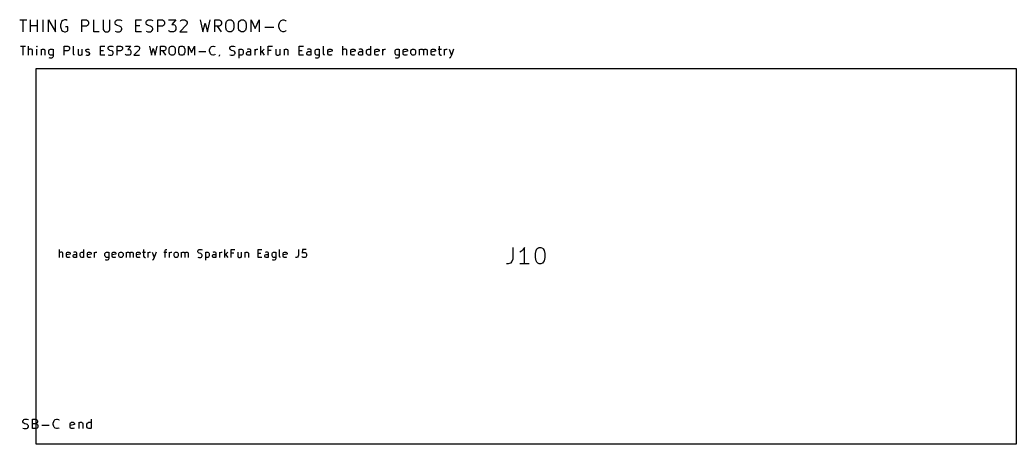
# Model space of a CAD drawing. Header units: millimetres. Extents: x 41 to 197, y -121 to -18.
# Drawn here: x 80.2 to 140.8, y -79.7 to -53.9 of the extents above; entities that cross this region are included whole.
import ezdxf

# ---------------------------------------------------------------- set-up
doc = ezdxf.new("R2010")
doc.units = ezdxf.units.MM
doc.layers.add('F.Silkscreen', color=41, linetype='CONTINUOUS', true_color=0xf2eda1)

msp = doc.modelspace()

# ---------------------------------------------------------------- linework, layer by layer
at = {"layer": 'F.Silkscreen', "linetype": 'CONTINUOUS'}
for p, q in [((80.175715, -53.856845), (80.587144, -53.856845)), ((80.381429, -54.576845), (80.381429, -53.856845)), ((80.827143, -54.576845), (80.827143, -53.856845)), ((81.238572, -54.576845), (81.238572, -53.856845)), ((81.581429, -54.576845), (81.581429, -53.856845)), ((81.924286, -54.576845), (81.924286, -53.856845)), ((81.924286, -53.856845), (82.335715, -54.576845)), ((82.335715, -54.576845), (82.335715, -53.856845)), ((82.712858, -53.959702), (82.678572, -54.028274)), ((82.781429, -53.891131), (82.712858, -53.959702)), ((82.884286, -53.856845), (82.781429, -53.891131)), ((82.987144, -53.856845), (82.884286, -53.856845)), ((83.055715, -53.891131), (82.987144, -53.856845)), ((83.947143, -54.576845), (83.947143, -53.856845)), ((83.947143, -53.856845), (84.221429, -53.856845)), ((84.221429, -53.856845), (84.29, -53.891131)), ((84.29, -53.891131), (84.324286, -53.925417)), ((84.324286, -53.925417), (84.358572, -53.993988)), ((84.358572, -53.993988), (84.358572, -54.096845)), ((84.667143, -54.576845), (84.667143, -53.856845)), ((85.25, -53.856845), (85.25, -54.439702)), ((85.661429, -54.439702), (85.661429, -53.856845)), ((85.97, -53.993988), (86.004286, -53.925417)), ((85.97, -54.06256), (85.97, -53.993988)), ((86.004286, -53.925417), (86.038572, -53.891131)), ((86.038572, -53.891131), (86.107143, -53.856845)), ((86.107143, -53.856845), (86.278572, -53.856845)), ((86.278572, -53.856845), (86.381429, -53.891131)), ((87.238571, -54.576845), (87.238571, -53.856845)), ((87.238571, -53.856845), (87.581428, -53.856845)), ((87.855714, -53.993988), (87.89, -53.925417)), ((87.855714, -54.06256), (87.855714, -53.993988)), ((87.89, -53.925417), (87.924286, -53.891131)), ((87.924286, -53.891131), (87.992857, -53.856845)), ((87.992857, -53.856845), (88.164286, -53.856845)), ((88.164286, -53.856845), (88.267143, -53.891131)), ((88.575714, -54.576845), (88.575714, -53.856845)), ((88.575714, -53.856845), (88.85, -53.856845)), ((88.85, -53.856845), (88.918571, -53.891131)), ((88.918571, -53.891131), (88.952857, -53.925417)), ((88.952857, -53.925417), (88.987143, -53.993988)), ((88.987143, -53.993988), (88.987143, -54.096845)), ((89.227143, -53.856845), (89.672857, -53.856845)), ((89.672857, -53.856845), (89.432857, -54.131131)), ((89.947142, -53.925417), (89.981428, -53.891131)), ((89.981428, -53.891131), (90.05, -53.856845)), ((90.05, -53.856845), (90.221428, -53.856845)), ((90.221428, -53.856845), (90.29, -53.891131)), ((90.29, -53.891131), (90.324285, -53.925417)), ((90.324285, -53.925417), (90.358571, -53.993988)), ((90.358571, -53.993988), (90.358571, -54.06256)), ((91.147142, -53.856845), (91.31857, -54.576845)), ((91.592856, -54.576845), (91.764285, -53.856845)), ((92.03857, -54.576845), (92.03857, -53.856845)), ((92.03857, -53.856845), (92.312856, -53.856845)), ((92.312856, -53.856845), (92.381427, -53.891131)), ((92.381427, -53.891131), (92.415713, -53.925417)), ((92.415713, -53.925417), (92.449999, -53.993988)), ((92.449999, -53.993988), (92.449999, -54.096845)), ((92.724284, -54.096845), (92.75857, -53.959702)), ((92.75857, -53.959702), (92.827142, -53.891131)), ((92.827142, -53.891131), (92.895713, -53.856845)), ((92.895713, -53.856845), (93.032856, -53.856845)), ((93.032856, -53.856845), (93.101427, -53.891131)), ((93.101427, -53.891131), (93.169999, -53.959702)), ((93.169999, -53.959702), (93.204284, -54.096845)), ((93.47857, -54.096845), (93.512856, -53.959702)), ((93.512856, -53.959702), (93.581428, -53.891131)), ((93.581428, -53.891131), (93.649999, -53.856845)), ((93.649999, -53.856845), (93.787142, -53.856845)), ((93.787142, -53.856845), (93.855713, -53.891131)), ((93.855713, -53.891131), (93.924285, -53.959702)), ((93.924285, -53.959702), (93.95857, -54.096845)), ((94.267142, -54.576845), (94.267142, -53.856845)), ((94.267142, -53.856845), (94.507142, -54.371131)), ((94.507142, -54.371131), (94.747142, -53.856845)), ((94.747142, -53.856845), (94.747142, -54.576845)), ((95.981428, -54.028274), (96.015714, -53.959702)), ((96.015714, -53.959702), (96.084285, -53.891131)), ((96.084285, -53.891131), (96.187142, -53.856845)), ((96.187142, -53.856845), (96.255714, -53.856845)), ((96.255714, -53.856845), (96.358571, -53.891131)), ((96.358571, -53.891131), (96.392857, -53.925417)), ((80.827143, -54.199702), (81.238572, -54.199702)), ((82.678572, -54.028274), (82.644286, -54.165417)), ((82.644286, -54.165417), (82.644286, -54.268274)), ((82.644286, -54.268274), (82.678572, -54.405417)), ((82.678572, -54.405417), (82.712858, -54.473988)), ((82.712858, -54.473988), (82.781429, -54.54256)), ((82.781429, -54.54256), (82.884286, -54.576845)), ((82.884286, -54.576845), (82.952858, -54.576845)), ((83.090001, -54.268274), (82.952858, -54.268274)), ((82.952858, -54.576845), (83.055715, -54.54256)), ((83.055715, -54.54256), (83.090001, -54.508274)), ((83.090001, -54.508274), (83.090001, -54.268274)), ((84.221429, -54.233988), (83.947143, -54.233988)), ((84.29, -54.199702), (84.221429, -54.233988)), ((84.324286, -54.165417), (84.29, -54.199702)), ((84.358572, -54.096845), (84.324286, -54.165417)), ((85.01, -54.576845), (84.667143, -54.576845)), ((85.25, -54.439702), (85.284286, -54.508274)), ((85.284286, -54.508274), (85.318572, -54.54256)), ((85.318572, -54.54256), (85.387143, -54.576845)), ((85.387143, -54.576845), (85.524286, -54.576845)), ((85.524286, -54.576845), (85.592857, -54.54256)), ((85.592857, -54.54256), (85.627143, -54.508274)), ((85.627143, -54.508274), (85.661429, -54.439702)), ((86.004286, -54.131131), (85.97, -54.06256)), ((85.97, -54.54256), (86.072858, -54.576845)), ((86.038572, -54.165417), (86.004286, -54.131131)), ((86.107143, -54.199702), (86.038572, -54.165417)), ((86.072858, -54.576845), (86.244286, -54.576845)), ((86.244286, -54.233988), (86.107143, -54.199702)), ((86.312858, -54.268274), (86.244286, -54.233988)), ((86.244286, -54.576845), (86.312858, -54.54256)), ((86.347143, -54.30256), (86.312858, -54.268274)), ((86.312858, -54.54256), (86.347143, -54.508274)), ((86.381429, -54.371131), (86.347143, -54.30256)), ((86.347143, -54.508274), (86.381429, -54.439702)), ((86.381429, -54.439702), (86.381429, -54.371131)), ((87.238571, -54.199702), (87.478571, -54.199702)), ((87.581428, -54.576845), (87.238571, -54.576845)), ((87.89, -54.131131), (87.855714, -54.06256)), ((87.855714, -54.54256), (87.958572, -54.576845)), ((87.924286, -54.165417), (87.89, -54.131131)), ((87.992857, -54.199702), (87.924286, -54.165417)), ((87.958572, -54.576845), (88.13, -54.576845)), ((88.13, -54.233988), (87.992857, -54.199702)), ((88.198572, -54.268274), (88.13, -54.233988)), ((88.13, -54.576845), (88.198572, -54.54256)), ((88.232857, -54.30256), (88.198572, -54.268274)), ((88.198572, -54.54256), (88.232857, -54.508274)), ((88.267143, -54.371131), (88.232857, -54.30256)), ((88.232857, -54.508274), (88.267143, -54.439702)), ((88.267143, -54.439702), (88.267143, -54.371131)), ((88.85, -54.233988), (88.575714, -54.233988)), ((88.918571, -54.199702), (88.85, -54.233988)), ((88.952857, -54.165417), (88.918571, -54.199702)), ((88.987143, -54.096845), (88.952857, -54.165417)), ((89.261428, -54.54256), (89.227143, -54.508274)), ((89.33, -54.576845), (89.261428, -54.54256)), ((89.535714, -54.576845), (89.33, -54.576845)), ((89.432857, -54.131131), (89.535714, -54.131131)), ((89.535714, -54.131131), (89.604286, -54.165417)), ((89.604286, -54.54256), (89.535714, -54.576845)), ((89.604286, -54.165417), (89.638571, -54.199702)), ((89.638571, -54.508274), (89.604286, -54.54256)), ((89.638571, -54.199702), (89.672857, -54.268274)), ((89.672857, -54.439702), (89.638571, -54.508274)), ((89.672857, -54.268274), (89.672857, -54.439702)), ((90.324285, -54.165417), (89.912857, -54.576845)), ((89.912857, -54.576845), (90.358571, -54.576845)), ((90.358571, -54.06256), (90.324285, -54.165417)), ((91.31857, -54.576845), (91.455713, -54.06256)), ((91.455713, -54.06256), (91.592856, -54.576845)), ((92.312856, -54.233988), (92.03857, -54.233988)), ((92.449999, -54.576845), (92.209999, -54.233988)), ((92.381427, -54.199702), (92.312856, -54.233988)), ((92.415713, -54.165417), (92.381427, -54.199702)), ((92.449999, -54.096845), (92.415713, -54.165417)), ((92.724284, -54.336845), (92.724284, -54.096845)), ((92.75857, -54.473988), (92.724284, -54.336845)), ((92.827142, -54.54256), (92.75857, -54.473988)), ((92.895713, -54.576845), (92.827142, -54.54256)), ((93.032856, -54.576845), (92.895713, -54.576845)), ((93.101427, -54.54256), (93.032856, -54.576845)), ((93.169999, -54.473988), (93.101427, -54.54256)), ((93.204284, -54.336845), (93.169999, -54.473988)), ((93.204284, -54.096845), (93.204284, -54.336845)), ((93.47857, -54.336845), (93.47857, -54.096845)), ((93.512856, -54.473988), (93.47857, -54.336845)), ((93.581428, -54.54256), (93.512856, -54.473988)), ((93.649999, -54.576845), (93.581428, -54.54256)), ((93.787142, -54.576845), (93.649999, -54.576845)), ((93.855713, -54.54256), (93.787142, -54.576845)), ((93.924285, -54.473988), (93.855713, -54.54256)), ((93.95857, -54.336845), (93.924285, -54.473988)), ((93.95857, -54.096845), (93.95857, -54.336845)), ((95.089999, -54.30256), (95.638571, -54.30256)), ((95.947142, -54.165417), (95.981428, -54.028274)), ((95.947142, -54.268274), (95.947142, -54.165417)), ((95.981428, -54.405417), (95.947142, -54.268274)), ((96.015714, -54.473988), (95.981428, -54.405417)), ((96.084285, -54.54256), (96.015714, -54.473988)), ((96.187142, -54.576845), (96.084285, -54.54256)), ((96.255714, -54.576845), (96.187142, -54.576845)), ((96.358571, -54.54256), (96.255714, -54.576845)), ((96.392857, -54.508274), (96.358571, -54.54256)), ((80.20752, -55.4482), (80.521806, -55.4482)), ((80.364663, -55.9982), (80.364663, -55.4482)), ((80.70514, -55.9982), (80.70514, -55.4482)), ((80.73133, -55.657724), (80.70514, -55.683914)), ((80.783711, -55.631533), (80.73133, -55.657724)), ((80.862283, -55.631533), (80.783711, -55.631533)), ((80.914664, -55.657724), (80.862283, -55.631533)), ((80.940854, -55.710105), (80.914664, -55.657724)), ((80.940854, -55.9982), (80.940854, -55.710105)), ((81.202759, -55.4482), (81.176568, -55.47439)), ((81.176568, -55.47439), (81.202759, -55.500581)), ((81.228949, -55.47439), (81.202759, -55.4482)), ((81.202759, -55.4482), (81.202759, -55.500581)), ((81.202759, -55.500581), (81.228949, -55.47439)), ((81.202759, -55.9982), (81.202759, -55.631533)), ((81.464664, -55.631533), (81.464664, -55.9982)), ((81.464664, -55.683914), (81.490854, -55.657724)), ((81.490854, -55.657724), (81.543235, -55.631533)), ((81.543235, -55.631533), (81.621807, -55.631533)), ((81.621807, -55.631533), (81.674188, -55.657724)), ((81.674188, -55.657724), (81.700378, -55.710105)), ((81.700378, -55.710105), (81.700378, -55.9982)), ((81.936092, -55.736295), (81.962283, -55.683914)), ((81.936092, -55.893438), (81.936092, -55.736295)), ((81.962283, -55.683914), (81.988473, -55.657724)), ((81.988473, -55.657724), (82.040854, -55.631533)), ((82.040854, -55.631533), (82.145616, -55.631533)), ((82.145616, -55.631533), (82.197997, -55.657724)), ((82.197997, -55.631533), (82.197997, -56.076771)), ((82.87895, -55.9982), (82.87895, -55.4482)), ((82.87895, -55.4482), (83.088474, -55.4482)), ((83.088474, -55.736295), (82.87895, -55.736295)), ((83.088474, -55.4482), (83.140855, -55.47439)), ((83.140855, -55.710105), (83.088474, -55.736295)), ((83.140855, -55.47439), (83.167045, -55.500581)), ((83.167045, -55.683914), (83.140855, -55.710105)), ((83.167045, -55.500581), (83.193236, -55.552962)), ((83.193236, -55.631533), (83.167045, -55.683914)), ((83.193236, -55.552962), (83.193236, -55.631533)), ((83.42895, -55.919629), (83.42895, -55.4482)), ((83.717045, -55.631533), (83.717045, -55.919629)), ((83.952759, -55.631533), (83.952759, -55.9982)), ((84.188473, -55.710105), (84.214664, -55.657724)), ((84.188473, -55.736295), (84.188473, -55.710105)), ((84.214664, -55.788676), (84.188473, -55.736295)), ((84.214664, -55.657724), (84.267045, -55.631533)), ((84.267045, -55.814867), (84.214664, -55.788676)), ((84.267045, -55.631533), (84.345616, -55.631533)), ((84.345616, -55.814867), (84.267045, -55.814867)), ((84.345616, -55.631533), (84.397997, -55.657724)), ((84.397997, -55.841057), (84.345616, -55.814867)), ((85.07895, -55.9982), (85.07895, -55.4482)), ((85.07895, -55.4482), (85.340855, -55.4482)), ((85.07895, -55.710105), (85.262283, -55.710105)), ((85.550378, -55.552962), (85.576569, -55.500581)), ((85.550378, -55.605343), (85.550378, -55.552962)), ((85.576569, -55.657724), (85.550378, -55.605343)), ((85.576569, -55.500581), (85.602759, -55.47439)), ((85.602759, -55.683914), (85.576569, -55.657724)), ((85.602759, -55.47439), (85.65514, -55.4482)), ((85.65514, -55.710105), (85.602759, -55.683914)), ((85.65514, -55.4482), (85.786093, -55.4482)), ((85.759902, -55.736295), (85.65514, -55.710105)), ((85.812283, -55.762486), (85.759902, -55.736295)), ((85.786093, -55.4482), (85.864664, -55.47439)), ((85.838474, -55.788676), (85.812283, -55.762486)), ((85.864664, -55.841057), (85.838474, -55.788676)), ((86.100379, -55.9982), (86.100379, -55.4482)), ((86.100379, -55.4482), (86.309903, -55.4482)), ((86.309903, -55.736295), (86.100379, -55.736295)), ((86.309903, -55.4482), (86.362284, -55.47439)), ((86.362284, -55.710105), (86.309903, -55.736295)), ((86.362284, -55.47439), (86.388474, -55.500581)), ((86.388474, -55.683914), (86.362284, -55.710105)), ((86.388474, -55.500581), (86.414665, -55.552962)), ((86.414665, -55.631533), (86.388474, -55.683914)), ((86.414665, -55.552962), (86.414665, -55.631533)), ((86.597998, -55.4482), (86.938474, -55.4482)), ((86.938474, -55.4482), (86.755141, -55.657724)), ((86.755141, -55.657724), (86.833712, -55.657724)), ((86.833712, -55.657724), (86.886093, -55.683914)), ((86.886093, -55.683914), (86.912284, -55.710105)), ((86.912284, -55.710105), (86.938474, -55.762486)), ((86.938474, -55.762486), (86.938474, -55.893438)), ((87.436094, -55.683914), (87.121808, -55.9982)), ((87.147998, -55.500581), (87.174189, -55.47439)), ((87.174189, -55.47439), (87.22657, -55.4482)), ((87.22657, -55.4482), (87.357522, -55.4482)), ((87.357522, -55.4482), (87.409903, -55.47439)), ((87.409903, -55.47439), (87.436094, -55.500581)), ((87.436094, -55.500581), (87.462284, -55.552962)), ((87.462284, -55.605343), (87.436094, -55.683914)), ((87.462284, -55.552962), (87.462284, -55.605343)), ((88.064666, -55.4482), (88.195618, -55.9982)), ((88.195618, -55.9982), (88.30038, -55.605343)), ((88.30038, -55.605343), (88.405142, -55.9982)), ((88.405142, -55.9982), (88.536095, -55.4482)), ((88.745618, -55.9982), (88.745618, -55.4482)), ((88.745618, -55.4482), (88.955142, -55.4482)), ((88.955142, -55.736295), (88.745618, -55.736295)), ((89.059904, -55.9982), (88.87657, -55.736295)), ((88.955142, -55.4482), (89.007523, -55.47439)), ((89.007523, -55.710105), (88.955142, -55.736295)), ((89.007523, -55.47439), (89.033713, -55.500581)), ((89.033713, -55.683914), (89.007523, -55.710105)), ((89.033713, -55.500581), (89.059904, -55.552962)), ((89.059904, -55.631533), (89.033713, -55.683914)), ((89.059904, -55.552962), (89.059904, -55.631533)), ((89.269427, -55.631533), (89.295618, -55.526771)), ((89.269427, -55.814867), (89.269427, -55.631533)), ((89.295618, -55.919629), (89.269427, -55.814867)), ((89.295618, -55.526771), (89.347999, -55.47439)), ((89.347999, -55.47439), (89.40038, -55.4482)), ((89.40038, -55.4482), (89.505142, -55.4482)), ((89.505142, -55.4482), (89.557523, -55.47439)), ((89.557523, -55.47439), (89.609904, -55.526771)), ((89.609904, -55.526771), (89.636094, -55.631533)), ((89.636094, -55.814867), (89.609904, -55.919629)), ((89.636094, -55.631533), (89.636094, -55.814867)), ((89.845617, -55.631533), (89.871808, -55.526771)), ((89.845617, -55.814867), (89.845617, -55.631533)), ((89.871808, -55.919629), (89.845617, -55.814867)), ((89.871808, -55.526771), (89.924189, -55.47439)), ((89.924189, -55.47439), (89.97657, -55.4482)), ((89.97657, -55.4482), (90.081332, -55.4482)), ((90.081332, -55.4482), (90.133713, -55.47439)), ((90.133713, -55.47439), (90.186094, -55.526771)), ((90.186094, -55.526771), (90.212284, -55.631533)), ((90.212284, -55.814867), (90.186094, -55.919629)), ((90.212284, -55.631533), (90.212284, -55.814867)), ((90.447998, -55.9982), (90.447998, -55.4482)), ((90.447998, -55.4482), (90.631331, -55.841057)), ((90.631331, -55.841057), (90.814665, -55.4482)), ((90.814665, -55.4482), (90.814665, -55.9982)), ((91.076569, -55.788676), (91.495617, -55.788676)), ((91.73133, -55.683914), (91.757521, -55.579152)), ((91.73133, -55.762486), (91.73133, -55.683914)), ((91.757521, -55.867248), (91.73133, -55.762486)), ((91.757521, -55.579152), (91.783711, -55.526771)), ((91.783711, -55.526771), (91.836092, -55.47439)), ((91.836092, -55.47439), (91.914664, -55.4482)), ((91.914664, -55.4482), (91.967045, -55.4482)), ((91.967045, -55.4482), (92.045616, -55.47439)), ((92.045616, -55.47439), (92.071807, -55.500581)), ((92.962283, -55.552962), (92.988474, -55.500581)), ((92.962283, -55.605343), (92.962283, -55.552962)), ((92.988474, -55.657724), (92.962283, -55.605343)), ((92.988474, -55.500581), (93.014664, -55.47439)), ((93.014664, -55.683914), (92.988474, -55.657724)), ((93.014664, -55.47439), (93.067045, -55.4482)), ((93.067045, -55.710105), (93.014664, -55.683914)), ((93.067045, -55.4482), (93.197998, -55.4482)), ((93.171807, -55.736295), (93.067045, -55.710105)), ((93.224188, -55.762486), (93.171807, -55.736295)), ((93.197998, -55.4482), (93.276569, -55.47439)), ((93.250379, -55.788676), (93.224188, -55.762486)), ((93.276569, -55.841057), (93.250379, -55.788676)), ((93.512284, -55.631533), (93.512284, -56.181533)), ((93.512284, -55.657724), (93.564665, -55.631533)), ((93.564665, -55.631533), (93.669427, -55.631533)), ((93.669427, -55.631533), (93.721808, -55.657724)), ((93.721808, -55.657724), (93.747998, -55.683914)), ((93.747998, -55.683914), (93.774189, -55.736295)), ((93.774189, -55.736295), (93.774189, -55.893438)), ((93.983712, -55.867248), (94.009903, -55.814867)), ((94.062284, -55.631533), (94.009903, -55.657724)), ((94.009903, -55.814867), (94.062284, -55.788676)), ((94.167046, -55.631533), (94.062284, -55.631533)), ((94.062284, -55.788676), (94.193236, -55.788676)), ((94.219427, -55.657724), (94.167046, -55.631533)), ((94.193236, -55.788676), (94.245617, -55.762486)), ((94.245617, -55.710105), (94.219427, -55.657724)), ((94.245617, -55.9982), (94.245617, -55.710105)), ((94.507522, -55.9982), (94.507522, -55.631533)), ((94.507522, -55.736295), (94.533712, -55.683914)), ((94.533712, -55.683914), (94.559903, -55.657724)), ((94.559903, -55.657724), (94.612284, -55.631533)), ((94.612284, -55.631533), (94.664665, -55.631533)), ((94.847998, -55.9982), (94.847998, -55.4482)), ((95.057522, -55.631533), (94.847998, -55.841057)), ((94.900379, -55.788676), (95.057522, -55.9982)), ((95.293236, -55.9982), (95.293236, -55.4482)), ((95.293236, -55.4482), (95.555141, -55.4482)), ((95.476569, -55.710105), (95.293236, -55.710105)), ((95.764665, -55.631533), (95.764665, -55.919629)), ((96.000379, -55.631533), (96.000379, -55.9982)), ((96.262284, -55.631533), (96.262284, -55.9982)), ((96.262284, -55.683914), (96.288474, -55.657724)), ((96.288474, -55.657724), (96.340855, -55.631533)), ((96.340855, -55.631533), (96.419427, -55.631533)), ((96.419427, -55.631533), (96.471808, -55.657724)), ((96.471808, -55.657724), (96.497998, -55.710105)), ((96.497998, -55.710105), (96.497998, -55.9982)), ((97.178951, -55.9982), (97.178951, -55.4482)), ((97.178951, -55.4482), (97.440856, -55.4482)), ((97.178951, -55.710105), (97.362284, -55.710105)), ((97.650379, -55.867248), (97.67657, -55.814867)), ((97.728951, -55.631533), (97.67657, -55.657724)), ((97.67657, -55.814867), (97.728951, -55.788676)), ((97.833713, -55.631533), (97.728951, -55.631533)), ((97.728951, -55.788676), (97.859903, -55.788676)), ((97.886094, -55.657724), (97.833713, -55.631533)), ((97.859903, -55.788676), (97.912284, -55.762486)), ((97.912284, -55.710105), (97.886094, -55.657724)), ((97.912284, -55.9982), (97.912284, -55.710105)), ((98.147998, -55.736295), (98.174189, -55.683914)), ((98.147998, -55.893438), (98.147998, -55.736295)), ((98.174189, -55.683914), (98.200379, -55.657724)), ((98.200379, -55.657724), (98.25276, -55.631533)), ((98.25276, -55.631533), (98.357522, -55.631533)), ((98.357522, -55.631533), (98.409903, -55.657724)), ((98.409903, -55.631533), (98.409903, -56.076771)), ((98.671808, -55.919629), (98.671808, -55.4482)), ((98.933712, -55.710105), (98.959903, -55.657724)), ((98.933712, -55.919629), (98.933712, -55.710105)), ((99.195617, -55.762486), (98.933712, -55.814867)), ((98.959903, -55.657724), (99.012284, -55.631533)), ((99.012284, -55.631533), (99.117046, -55.631533)), ((99.117046, -55.631533), (99.169427, -55.657724)), ((99.169427, -55.657724), (99.195617, -55.710105)), ((99.195617, -55.710105), (99.195617, -55.762486)), ((99.85038, -55.9982), (99.85038, -55.4482)), ((99.87657, -55.657724), (99.85038, -55.683914)), ((99.928951, -55.631533), (99.87657, -55.657724)), ((100.007523, -55.631533), (99.928951, -55.631533)), ((100.059904, -55.657724), (100.007523, -55.631533)), ((100.086094, -55.710105), (100.059904, -55.657724)), ((100.086094, -55.9982), (100.086094, -55.710105)), ((100.321808, -55.710105), (100.347999, -55.657724)), ((100.321808, -55.919629), (100.321808, -55.710105)), ((100.583713, -55.762486), (100.321808, -55.814867)), ((100.347999, -55.657724), (100.40038, -55.631533)), ((100.40038, -55.631533), (100.505142, -55.631533)), ((100.505142, -55.631533), (100.557523, -55.657724)), ((100.557523, -55.657724), (100.583713, -55.710105)), ((100.583713, -55.710105), (100.583713, -55.762486)), ((100.793237, -55.867248), (100.819428, -55.814867)), ((100.871809, -55.631533), (100.819428, -55.657724)), ((100.819428, -55.814867), (100.871809, -55.788676)), ((100.976571, -55.631533), (100.871809, -55.631533)), ((100.871809, -55.788676), (101.002761, -55.788676)), ((101.028952, -55.657724), (100.976571, -55.631533)), ((101.002761, -55.788676), (101.055142, -55.762486)), ((101.055142, -55.710105), (101.028952, -55.657724)), ((101.055142, -55.9982), (101.055142, -55.710105)), ((101.290856, -55.736295), (101.317047, -55.683914)), ((101.290856, -55.893438), (101.290856, -55.736295)), ((101.317047, -55.683914), (101.343237, -55.657724)), ((101.343237, -55.657724), (101.395618, -55.631533)), ((101.395618, -55.631533), (101.50038, -55.631533)), ((101.50038, -55.631533), (101.552761, -55.657724)), ((101.552761, -55.9982), (101.552761, -55.4482)), ((101.788475, -55.710105), (101.814666, -55.657724)), ((101.788475, -55.919629), (101.788475, -55.710105)), ((102.05038, -55.762486), (101.788475, -55.814867)), ((101.814666, -55.657724), (101.867047, -55.631533)), ((101.867047, -55.631533), (101.971809, -55.631533)), ((101.971809, -55.631533), (102.02419, -55.657724)), ((102.02419, -55.657724), (102.05038, -55.710105)), ((102.05038, -55.710105), (102.05038, -55.762486)), ((102.286095, -55.9982), (102.286095, -55.631533)), ((102.286095, -55.736295), (102.312285, -55.683914)), ((102.312285, -55.683914), (102.338476, -55.657724)), ((102.338476, -55.657724), (102.390857, -55.631533)), ((102.390857, -55.631533), (102.443238, -55.631533)), ((103.019428, -55.736295), (103.045619, -55.683914)), ((103.019428, -55.893438), (103.019428, -55.736295)), ((103.045619, -55.683914), (103.071809, -55.657724)), ((103.071809, -55.657724), (103.12419, -55.631533)), ((103.12419, -55.631533), (103.228952, -55.631533)), ((103.228952, -55.631533), (103.281333, -55.657724)), ((103.281333, -55.631533), (103.281333, -56.076771)), ((103.517047, -55.710105), (103.543238, -55.657724)), ((103.517047, -55.919629), (103.517047, -55.710105)), ((103.778952, -55.762486), (103.517047, -55.814867)), ((103.543238, -55.657724), (103.595619, -55.631533)), ((103.595619, -55.631533), (103.700381, -55.631533)), ((103.700381, -55.631533), (103.752762, -55.657724)), ((103.752762, -55.657724), (103.778952, -55.710105)), ((103.778952, -55.710105), (103.778952, -55.762486)), ((103.988476, -55.736295), (104.014667, -55.683914)), ((103.988476, -55.893438), (103.988476, -55.736295)), ((104.014667, -55.683914), (104.040857, -55.657724)), ((104.040857, -55.657724), (104.093238, -55.631533)), ((104.093238, -55.631533), (104.17181, -55.631533)), ((104.17181, -55.631533), (104.224191, -55.657724)), ((104.224191, -55.657724), (104.250381, -55.683914)), ((104.250381, -55.683914), (104.276572, -55.736295)), ((104.276572, -55.736295), (104.276572, -55.893438)), ((104.512286, -55.9982), (104.512286, -55.631533)), ((104.512286, -55.683914), (104.538476, -55.657724)), ((104.538476, -55.657724), (104.590857, -55.631533)), ((104.590857, -55.631533), (104.669429, -55.631533)), ((104.669429, -55.631533), (104.72181, -55.657724)), ((104.72181, -55.657724), (104.748, -55.710105)), ((104.748, -55.710105), (104.774191, -55.657724)), ((104.748, -55.710105), (104.748, -55.9982)), ((104.774191, -55.657724), (104.826572, -55.631533)), ((104.826572, -55.631533), (104.905143, -55.631533)), ((104.905143, -55.631533), (104.957524, -55.657724)), ((104.957524, -55.657724), (104.983714, -55.710105)), ((104.983714, -55.710105), (104.983714, -55.9982)), ((105.219428, -55.710105), (105.245619, -55.657724)), ((105.219428, -55.919629), (105.219428, -55.710105)), ((105.481333, -55.762486), (105.219428, -55.814867)), ((105.245619, -55.657724), (105.298, -55.631533)), ((105.298, -55.631533), (105.402762, -55.631533)), ((105.402762, -55.631533), (105.455143, -55.657724)), ((105.455143, -55.657724), (105.481333, -55.710105)), ((105.481333, -55.710105), (105.481333, -55.762486)), ((105.638476, -55.631533), (105.848, -55.631533)), ((105.717048, -55.4482), (105.717048, -55.919629)), ((106.031334, -55.9982), (106.031334, -55.631533)), ((106.031334, -55.736295), (106.057524, -55.683914)), ((106.057524, -55.683914), (106.083715, -55.657724)), ((106.083715, -55.657724), (106.136096, -55.631533)), ((106.136096, -55.631533), (106.188477, -55.631533)), ((106.319429, -55.631533), (106.450381, -55.9982)), ((106.581334, -55.631533), (106.450381, -55.9982)), ((81.962283, -55.945819), (81.936092, -55.893438)), ((81.988473, -55.97201), (81.962283, -55.945819)), ((82.014664, -56.181533), (81.962283, -56.155343)), ((82.040854, -55.9982), (81.988473, -55.97201)), ((82.093235, -56.181533), (82.014664, -56.181533)), ((82.145616, -55.9982), (82.040854, -55.9982)), ((82.145616, -56.155343), (82.093235, -56.181533)), ((82.197997, -55.97201), (82.145616, -55.9982)), ((82.171807, -56.129152), (82.145616, -56.155343)), ((82.197997, -56.076771), (82.171807, -56.129152)), ((83.45514, -55.97201), (83.42895, -55.919629)), ((83.507521, -55.9982), (83.45514, -55.97201)), ((83.717045, -55.919629), (83.743235, -55.97201)), ((83.743235, -55.97201), (83.795616, -55.9982)), ((83.795616, -55.9982), (83.874188, -55.9982)), ((83.874188, -55.9982), (83.926569, -55.97201)), ((83.926569, -55.97201), (83.952759, -55.945819)), ((84.188473, -55.97201), (84.240854, -55.9982)), ((84.240854, -55.9982), (84.345616, -55.9982)), ((84.345616, -55.9982), (84.397997, -55.97201)), ((84.424188, -55.893438), (84.397997, -55.841057)), ((84.397997, -55.97201), (84.424188, -55.919629)), ((84.424188, -55.919629), (84.424188, -55.893438)), ((85.340855, -55.9982), (85.07895, -55.9982)), ((85.550378, -55.97201), (85.62895, -55.9982)), ((85.62895, -55.9982), (85.759902, -55.9982)), ((85.759902, -55.9982), (85.812283, -55.97201)), ((85.812283, -55.97201), (85.838474, -55.945819)), ((85.838474, -55.945819), (85.864664, -55.893438)), ((85.864664, -55.893438), (85.864664, -55.841057)), ((86.624188, -55.97201), (86.597998, -55.945819)), ((86.676569, -55.9982), (86.624188, -55.97201)), ((86.833712, -55.9982), (86.676569, -55.9982)), ((86.886093, -55.97201), (86.833712, -55.9982)), ((86.912284, -55.945819), (86.886093, -55.97201)), ((86.938474, -55.893438), (86.912284, -55.945819)), ((87.121808, -55.9982), (87.462284, -55.9982)), ((89.347999, -55.97201), (89.295618, -55.919629)), ((89.40038, -55.9982), (89.347999, -55.97201)), ((89.505142, -55.9982), (89.40038, -55.9982)), ((89.557523, -55.97201), (89.505142, -55.9982)), ((89.609904, -55.919629), (89.557523, -55.97201)), ((89.924189, -55.97201), (89.871808, -55.919629)), ((89.97657, -55.9982), (89.924189, -55.97201)), ((90.081332, -55.9982), (89.97657, -55.9982)), ((90.133713, -55.97201), (90.081332, -55.9982)), ((90.186094, -55.919629), (90.133713, -55.97201)), ((91.783711, -55.919629), (91.757521, -55.867248)), ((91.836092, -55.97201), (91.783711, -55.919629)), ((91.914664, -55.9982), (91.836092, -55.97201)), ((91.967045, -55.9982), (91.914664, -55.9982)), ((92.045616, -55.97201), (91.967045, -55.9982)), ((92.071807, -55.945819), (92.045616, -55.97201)), ((92.307521, -56.050581), (92.28133, -56.076771)), ((92.333711, -55.9982), (92.307521, -56.050581)), ((92.333711, -55.97201), (92.333711, -55.9982)), ((92.962283, -55.97201), (93.040855, -55.9982)), ((93.040855, -55.9982), (93.171807, -55.9982)), ((93.171807, -55.9982), (93.224188, -55.97201)), ((93.224188, -55.97201), (93.250379, -55.945819)), ((93.250379, -55.945819), (93.276569, -55.893438)), ((93.276569, -55.893438), (93.276569, -55.841057)), ((93.564665, -55.9982), (93.512284, -55.97201)), ((93.669427, -55.9982), (93.564665, -55.9982)), ((93.721808, -55.97201), (93.669427, -55.9982)), ((93.747998, -55.945819), (93.721808, -55.97201)), ((93.774189, -55.893438), (93.747998, -55.945819)), ((93.983712, -55.919629), (93.983712, -55.867248)), ((94.009903, -55.97201), (93.983712, -55.919629)), ((94.062284, -55.9982), (94.009903, -55.97201)), ((94.193236, -55.9982), (94.062284, -55.9982)), ((94.245617, -55.97201), (94.193236, -55.9982)), ((95.764665, -55.919629), (95.790855, -55.97201)), ((95.790855, -55.97201), (95.843236, -55.9982)), ((95.843236, -55.9982), (95.921808, -55.9982)), ((95.921808, -55.9982), (95.974189, -55.97201)), ((95.974189, -55.97201), (96.000379, -55.945819)), ((97.440856, -55.9982), (97.178951, -55.9982)), ((97.650379, -55.919629), (97.650379, -55.867248)), ((97.67657, -55.97201), (97.650379, -55.919629)), ((97.728951, -55.9982), (97.67657, -55.97201)), ((97.859903, -55.9982), (97.728951, -55.9982)), ((97.912284, -55.97201), (97.859903, -55.9982)), ((98.174189, -55.945819), (98.147998, -55.893438)), ((98.200379, -55.97201), (98.174189, -55.945819)), ((98.22657, -56.181533), (98.174189, -56.155343)), ((98.25276, -55.9982), (98.200379, -55.97201)), ((98.305141, -56.181533), (98.22657, -56.181533)), ((98.357522, -55.9982), (98.25276, -55.9982)), ((98.357522, -56.155343), (98.305141, -56.181533)), ((98.409903, -55.97201), (98.357522, -55.9982)), ((98.383713, -56.129152), (98.357522, -56.155343)), ((98.409903, -56.076771), (98.383713, -56.129152)), ((98.697998, -55.97201), (98.671808, -55.919629)), ((98.750379, -55.9982), (98.697998, -55.97201)), ((98.959903, -55.97201), (98.933712, -55.919629)), ((99.012284, -55.9982), (98.959903, -55.97201)), ((99.117046, -55.9982), (99.012284, -55.9982)), ((99.169427, -55.97201), (99.117046, -55.9982)), ((100.347999, -55.97201), (100.321808, -55.919629)), ((100.40038, -55.9982), (100.347999, -55.97201)), ((100.505142, -55.9982), (100.40038, -55.9982)), ((100.557523, -55.97201), (100.505142, -55.9982)), ((100.793237, -55.919629), (100.793237, -55.867248)), ((100.819428, -55.97201), (100.793237, -55.919629)), ((100.871809, -55.9982), (100.819428, -55.97201)), ((101.002761, -55.9982), (100.871809, -55.9982)), ((101.055142, -55.97201), (101.002761, -55.9982)), ((101.317047, -55.945819), (101.290856, -55.893438)), ((101.343237, -55.97201), (101.317047, -55.945819)), ((101.395618, -55.9982), (101.343237, -55.97201)), ((101.50038, -55.9982), (101.395618, -55.9982)), ((101.552761, -55.97201), (101.50038, -55.9982)), ((101.814666, -55.97201), (101.788475, -55.919629)), ((101.867047, -55.9982), (101.814666, -55.97201)), ((101.971809, -55.9982), (101.867047, -55.9982)), ((102.02419, -55.97201), (101.971809, -55.9982)), ((103.045619, -55.945819), (103.019428, -55.893438)), ((103.071809, -55.97201), (103.045619, -55.945819)), ((103.098, -56.181533), (103.045619, -56.155343)), ((103.12419, -55.9982), (103.071809, -55.97201)), ((103.176571, -56.181533), (103.098, -56.181533)), ((103.228952, -55.9982), (103.12419, -55.9982)), ((103.228952, -56.155343), (103.176571, -56.181533)), ((103.281333, -55.97201), (103.228952, -55.9982)), ((103.255143, -56.129152), (103.228952, -56.155343)), ((103.281333, -56.076771), (103.255143, -56.129152)), ((103.543238, -55.97201), (103.517047, -55.919629)), ((103.595619, -55.9982), (103.543238, -55.97201)), ((103.700381, -55.9982), (103.595619, -55.9982)), ((103.752762, -55.97201), (103.700381, -55.9982)), ((104.014667, -55.945819), (103.988476, -55.893438)), ((104.040857, -55.97201), (104.014667, -55.945819)), ((104.093238, -55.9982), (104.040857, -55.97201)), ((104.17181, -55.9982), (104.093238, -55.9982)), ((104.224191, -55.97201), (104.17181, -55.9982)), ((104.250381, -55.945819), (104.224191, -55.97201)), ((104.276572, -55.893438), (104.250381, -55.945819)), ((105.245619, -55.97201), (105.219428, -55.919629)), ((105.298, -55.9982), (105.245619, -55.97201)), ((105.402762, -55.9982), (105.298, -55.9982)), ((105.455143, -55.97201), (105.402762, -55.9982)), ((105.717048, -55.919629), (105.743238, -55.97201)), ((105.743238, -55.97201), (105.795619, -55.9982)), ((105.795619, -55.9982), (105.848, -55.9982)), ((106.37181, -56.155343), (106.319429, -56.181533)), ((106.398, -56.129152), (106.37181, -56.155343)), ((106.450381, -55.9982), (106.398, -56.129152)), ((81.155, -56.82), (140.845, -56.82)), ((81.155, -79.68), (81.155, -56.82)), ((140.845, -56.82), (140.845, -79.68)), ((82.591425, -68.315817), (82.591425, -67.835817)), ((84.077141, -68.315817), (84.077141, -67.835817)), ((87.711428, -67.835817), (87.711428, -68.247245)), ((89.014285, -67.904388), (89.037142, -67.858674)), ((89.014285, -68.315817), (89.014285, -67.904388)), ((89.037142, -67.858674), (89.082857, -67.835817)), ((89.082857, -67.835817), (89.128571, -67.835817)), ((91.002857, -67.927245), (91.025714, -67.881531)), ((91.002857, -67.97296), (91.002857, -67.927245)), ((91.025714, -67.881531), (91.048571, -67.858674)), ((91.048571, -67.858674), (91.094286, -67.835817)), ((91.094286, -67.835817), (91.208571, -67.835817)), ((91.208571, -67.835817), (91.277143, -67.858674)), ((92.648572, -68.315817), (92.648572, -67.835817)), ((93.037143, -68.315817), (93.037143, -67.835817)), ((93.037143, -67.835817), (93.265715, -67.835817)), ((94.682858, -68.315817), (94.682858, -67.835817)), ((94.682858, -67.835817), (94.91143, -67.835817)), ((95.985716, -68.247245), (95.985716, -67.835817)), ((97.151431, -67.835817), (97.151431, -68.178674)), ((97.380002, -67.835817), (97.357145, -68.064388)), ((97.608574, -67.835817), (97.380002, -67.835817)), ((110.190476, -67.704819), (110.190476, -68.419104)), ((110.714286, -67.942914), (110.619048, -67.990533)), ((110.809524, -67.847676), (110.714286, -67.942914)), ((110.904762, -67.704819), (110.809524, -67.847676)), ((110.904762, -68.704819), (110.904762, -67.704819)), ((111.571429, -68.085771), (111.619048, -67.895295)), ((111.619048, -67.895295), (111.666667, -67.800057)), ((111.666667, -67.800057), (111.714286, -67.752438)), ((111.714286, -67.752438), (111.809524, -67.704819)), ((111.809524, -67.704819), (111.904762, -67.704819)), ((111.904762, -67.704819), (112, -67.752438)), ((112, -67.752438), (112.047619, -67.800057)), ((112.047619, -67.800057), (112.095238, -67.895295)), ((112.095238, -67.895295), (112.142857, -68.085771)), ((82.614282, -68.018674), (82.591425, -68.041531)), ((82.659997, -67.995817), (82.614282, -68.018674)), ((82.728568, -67.995817), (82.659997, -67.995817)), ((82.774282, -68.018674), (82.728568, -67.995817)), ((82.79714, -68.064388), (82.774282, -68.018674)), ((82.79714, -68.315817), (82.79714, -68.064388)), ((83.002854, -68.064388), (83.025711, -68.018674)), ((83.002854, -68.247245), (83.002854, -68.064388)), ((83.231426, -68.110102), (83.002854, -68.155817)), ((83.025711, -68.29296), (83.002854, -68.247245)), ((83.025711, -68.018674), (83.071426, -67.995817)), ((83.071426, -68.315817), (83.025711, -68.29296)), ((83.071426, -67.995817), (83.162854, -67.995817)), ((83.162854, -68.315817), (83.071426, -68.315817)), ((83.162854, -67.995817), (83.208568, -68.018674)), ((83.208568, -68.29296), (83.162854, -68.315817)), ((83.208568, -68.018674), (83.231426, -68.064388)), ((83.231426, -68.064388), (83.231426, -68.110102)), ((83.414283, -68.201531), (83.43714, -68.155817)), ((83.414283, -68.247245), (83.414283, -68.201531)), ((83.43714, -68.29296), (83.414283, -68.247245)), ((83.482855, -67.995817), (83.43714, -68.018674)), ((83.43714, -68.155817), (83.482855, -68.13296)), ((83.482855, -68.315817), (83.43714, -68.29296)), ((83.574283, -67.995817), (83.482855, -67.995817)), ((83.482855, -68.13296), (83.59714, -68.13296)), ((83.59714, -68.315817), (83.482855, -68.315817)), ((83.619997, -68.018674), (83.574283, -67.995817)), ((83.59714, -68.13296), (83.642855, -68.110102)), ((83.642855, -68.29296), (83.59714, -68.315817)), ((83.642855, -68.064388), (83.619997, -68.018674)), ((83.642855, -68.315817), (83.642855, -68.064388)), ((83.848569, -68.087245), (83.871426, -68.041531)), ((83.848569, -68.224388), (83.848569, -68.087245)), ((83.871426, -68.270102), (83.848569, -68.224388)), ((83.871426, -68.041531), (83.894283, -68.018674)), ((83.894283, -68.29296), (83.871426, -68.270102)), ((83.894283, -68.018674), (83.939998, -67.995817)), ((83.939998, -68.315817), (83.894283, -68.29296)), ((83.939998, -67.995817), (84.031426, -67.995817)), ((84.031426, -68.315817), (83.939998, -68.315817)), ((84.031426, -67.995817), (84.077141, -68.018674)), ((84.077141, -68.29296), (84.031426, -68.315817)), ((84.282855, -68.064388), (84.305712, -68.018674)), ((84.282855, -68.247245), (84.282855, -68.064388)), ((84.511427, -68.110102), (84.282855, -68.155817)), ((84.305712, -68.29296), (84.282855, -68.247245)), ((84.305712, -68.018674), (84.351427, -67.995817)), ((84.351427, -68.315817), (84.305712, -68.29296)), ((84.351427, -67.995817), (84.442855, -67.995817)), ((84.442855, -68.315817), (84.351427, -68.315817)), ((84.442855, -67.995817), (84.488569, -68.018674)), ((84.488569, -68.29296), (84.442855, -68.315817)), ((84.488569, -68.018674), (84.511427, -68.064388)), ((84.511427, -68.064388), (84.511427, -68.110102)), ((84.717141, -68.315817), (84.717141, -67.995817)), ((84.717141, -68.087245), (84.739998, -68.041531)), ((84.739998, -68.041531), (84.762856, -68.018674)), ((84.762856, -68.018674), (84.80857, -67.995817)), ((84.80857, -67.995817), (84.854284, -67.995817)), ((85.357141, -68.087245), (85.379998, -68.041531)), ((85.357141, -68.224388), (85.357141, -68.087245)), ((85.379998, -68.270102), (85.357141, -68.224388)), ((85.379998, -68.041531), (85.402855, -68.018674)), ((85.402855, -68.29296), (85.379998, -68.270102)), ((85.425713, -68.475817), (85.379998, -68.45296)), ((85.402855, -68.018674), (85.44857, -67.995817)), ((85.44857, -68.315817), (85.402855, -68.29296)), ((85.494284, -68.475817), (85.425713, -68.475817)), ((85.44857, -67.995817), (85.539998, -67.995817)), ((85.539998, -68.315817), (85.44857, -68.315817)), ((85.539998, -68.45296), (85.494284, -68.475817)), ((85.539998, -67.995817), (85.585713, -68.018674)), ((85.585713, -68.29296), (85.539998, -68.315817)), ((85.562855, -68.430102), (85.539998, -68.45296)), ((85.585713, -68.384388), (85.562855, -68.430102)), ((85.585713, -67.995817), (85.585713, -68.384388)), ((85.791427, -68.064388), (85.814284, -68.018674)), ((85.791427, -68.247245), (85.791427, -68.064388)), ((86.019999, -68.110102), (85.791427, -68.155817)), ((85.814284, -68.29296), (85.791427, -68.247245)), ((85.814284, -68.018674), (85.859999, -67.995817)), ((85.859999, -68.315817), (85.814284, -68.29296)), ((85.859999, -67.995817), (85.951427, -67.995817)), ((85.951427, -68.315817), (85.859999, -68.315817)), ((85.951427, -67.995817), (85.997141, -68.018674)), ((85.997141, -68.29296), (85.951427, -68.315817)), ((85.997141, -68.018674), (86.019999, -68.064388)), ((86.019999, -68.064388), (86.019999, -68.110102)), ((86.202856, -68.087245), (86.225713, -68.041531)), ((86.202856, -68.224388), (86.202856, -68.087245)), ((86.225713, -68.270102), (86.202856, -68.224388)), ((86.225713, -68.041531), (86.24857, -68.018674)), ((86.24857, -68.29296), (86.225713, -68.270102)), ((86.24857, -68.018674), (86.294285, -67.995817)), ((86.294285, -68.315817), (86.24857, -68.29296)), ((86.294285, -67.995817), (86.362856, -67.995817)), ((86.362856, -68.315817), (86.294285, -68.315817)), ((86.362856, -67.995817), (86.40857, -68.018674)), ((86.40857, -68.29296), (86.362856, -68.315817)), ((86.40857, -68.018674), (86.431428, -68.041531)), ((86.431428, -68.270102), (86.40857, -68.29296)), ((86.431428, -68.041531), (86.454285, -68.087245)), ((86.454285, -68.224388), (86.431428, -68.270102)), ((86.454285, -68.087245), (86.454285, -68.224388)), ((86.659999, -68.315817), (86.659999, -67.995817)), ((86.659999, -68.041531), (86.682856, -68.018674)), ((86.682856, -68.018674), (86.728571, -67.995817)), ((86.728571, -67.995817), (86.797142, -67.995817)), ((86.797142, -67.995817), (86.842856, -68.018674)), ((86.842856, -68.018674), (86.865714, -68.064388)), ((86.865714, -68.064388), (86.888571, -68.018674)), ((86.865714, -68.064388), (86.865714, -68.315817)), ((86.888571, -68.018674), (86.934285, -67.995817)), ((86.934285, -67.995817), (87.002856, -67.995817)), ((87.002856, -67.995817), (87.048571, -68.018674)), ((87.048571, -68.018674), (87.071428, -68.064388)), ((87.071428, -68.064388), (87.071428, -68.315817)), ((87.277142, -68.064388), (87.299999, -68.018674)), ((87.277142, -68.247245), (87.277142, -68.064388)), ((87.505714, -68.110102), (87.277142, -68.155817)), ((87.299999, -68.29296), (87.277142, -68.247245)), ((87.299999, -68.018674), (87.345714, -67.995817)), ((87.345714, -68.315817), (87.299999, -68.29296)), ((87.345714, -67.995817), (87.437142, -67.995817)), ((87.437142, -68.315817), (87.345714, -68.315817)), ((87.437142, -67.995817), (87.482856, -68.018674)), ((87.482856, -68.29296), (87.437142, -68.315817)), ((87.482856, -68.018674), (87.505714, -68.064388)), ((87.505714, -68.064388), (87.505714, -68.110102)), ((87.642857, -67.995817), (87.825714, -67.995817)), ((87.711428, -68.247245), (87.734285, -68.29296)), ((87.734285, -68.29296), (87.78, -68.315817)), ((87.78, -68.315817), (87.825714, -68.315817)), ((87.985714, -68.315817), (87.985714, -67.995817)), ((87.985714, -68.087245), (88.008571, -68.041531)), ((88.008571, -68.041531), (88.031429, -68.018674)), ((88.031429, -68.018674), (88.077143, -67.995817)), ((88.077143, -67.995817), (88.122857, -67.995817)), ((88.237143, -67.995817), (88.351429, -68.315817)), ((88.282857, -68.45296), (88.237143, -68.475817)), ((88.305714, -68.430102), (88.282857, -68.45296)), ((88.351429, -68.315817), (88.305714, -68.430102)), ((88.465714, -67.995817), (88.351429, -68.315817)), ((88.945714, -67.995817), (89.128571, -67.995817)), ((89.288571, -68.315817), (89.288571, -67.995817)), ((89.288571, -68.087245), (89.311428, -68.041531)), ((89.311428, -68.041531), (89.334286, -68.018674)), ((89.334286, -68.018674), (89.38, -67.995817)), ((89.38, -67.995817), (89.425714, -67.995817)), ((89.562857, -68.087245), (89.585714, -68.041531)), ((89.562857, -68.224388), (89.562857, -68.087245)), ((89.585714, -68.270102), (89.562857, -68.224388)), ((89.585714, -68.041531), (89.608571, -68.018674)), ((89.608571, -68.29296), (89.585714, -68.270102)), ((89.608571, -68.018674), (89.654286, -67.995817)), ((89.654286, -68.315817), (89.608571, -68.29296)), ((89.654286, -67.995817), (89.722857, -67.995817)), ((89.722857, -68.315817), (89.654286, -68.315817)), ((89.722857, -67.995817), (89.768571, -68.018674)), ((89.768571, -68.29296), (89.722857, -68.315817)), ((89.768571, -68.018674), (89.791429, -68.041531)), ((89.791429, -68.270102), (89.768571, -68.29296)), ((89.791429, -68.041531), (89.814286, -68.087245)), ((89.814286, -68.224388), (89.791429, -68.270102)), ((89.814286, -68.087245), (89.814286, -68.224388)), ((90.02, -68.315817), (90.02, -67.995817)), ((90.02, -68.041531), (90.042857, -68.018674)), ((90.042857, -68.018674), (90.088572, -67.995817)), ((90.088572, -67.995817), (90.157143, -67.995817)), ((90.157143, -67.995817), (90.202857, -68.018674)), ((90.202857, -68.018674), (90.225715, -68.064388)), ((90.225715, -68.064388), (90.248572, -68.018674)), ((90.225715, -68.064388), (90.225715, -68.315817)), ((90.248572, -68.018674), (90.294286, -67.995817)), ((90.294286, -67.995817), (90.362857, -67.995817)), ((90.362857, -67.995817), (90.408572, -68.018674)), ((90.408572, -68.018674), (90.431429, -68.064388)), ((90.431429, -68.064388), (90.431429, -68.315817)), ((91.025714, -68.018674), (91.002857, -67.97296)), ((91.002857, -68.29296), (91.071429, -68.315817)), ((91.048571, -68.041531), (91.025714, -68.018674)), ((91.094286, -68.064388), (91.048571, -68.041531)), ((91.071429, -68.315817), (91.185714, -68.315817)), ((91.185714, -68.087245), (91.094286, -68.064388)), ((91.231429, -68.110102), (91.185714, -68.087245)), ((91.185714, -68.315817), (91.231429, -68.29296)), ((91.254286, -68.13296), (91.231429, -68.110102)), ((91.231429, -68.29296), (91.254286, -68.270102)), ((91.277143, -68.178674), (91.254286, -68.13296)), ((91.254286, -68.270102), (91.277143, -68.224388)), ((91.277143, -68.224388), (91.277143, -68.178674)), ((91.482857, -67.995817), (91.482857, -68.475817)), ((91.482857, -68.018674), (91.528572, -67.995817)), ((91.528572, -68.315817), (91.482857, -68.29296)), ((91.528572, -67.995817), (91.62, -67.995817)), ((91.62, -68.315817), (91.528572, -68.315817)), ((91.62, -67.995817), (91.665714, -68.018674)), ((91.665714, -68.29296), (91.62, -68.315817)), ((91.665714, -68.018674), (91.688572, -68.041531)), ((91.688572, -68.270102), (91.665714, -68.29296)), ((91.688572, -68.041531), (91.711429, -68.087245)), ((91.711429, -68.224388), (91.688572, -68.270102)), ((91.711429, -68.087245), (91.711429, -68.224388)), ((91.894286, -68.201531), (91.917143, -68.155817)), ((91.894286, -68.247245), (91.894286, -68.201531)), ((91.917143, -68.29296), (91.894286, -68.247245)), ((91.962858, -67.995817), (91.917143, -68.018674)), ((91.917143, -68.155817), (91.962858, -68.13296)), ((91.962858, -68.315817), (91.917143, -68.29296)), ((92.054286, -67.995817), (91.962858, -67.995817)), ((91.962858, -68.13296), (92.077143, -68.13296)), ((92.077143, -68.315817), (91.962858, -68.315817)), ((92.1, -68.018674), (92.054286, -67.995817)), ((92.077143, -68.13296), (92.122858, -68.110102)), ((92.122858, -68.29296), (92.077143, -68.315817)), ((92.122858, -68.064388), (92.1, -68.018674)), ((92.122858, -68.315817), (92.122858, -68.064388)), ((92.351429, -68.315817), (92.351429, -67.995817)), ((92.351429, -68.087245), (92.374286, -68.041531)), ((92.374286, -68.041531), (92.397144, -68.018674)), ((92.397144, -68.018674), (92.442858, -67.995817)), ((92.442858, -67.995817), (92.488572, -67.995817)), ((92.831429, -67.995817), (92.648572, -68.178674)), ((92.694287, -68.13296), (92.831429, -68.315817)), ((93.197143, -68.064388), (93.037143, -68.064388)), ((93.448572, -67.995817), (93.448572, -68.247245)), ((93.448572, -68.247245), (93.471429, -68.29296)), ((93.471429, -68.29296), (93.517144, -68.315817)), ((93.517144, -68.315817), (93.585715, -68.315817)), ((93.585715, -68.315817), (93.631429, -68.29296)), ((93.631429, -68.29296), (93.654287, -68.270102)), ((93.654287, -67.995817), (93.654287, -68.315817)), ((93.882858, -67.995817), (93.882858, -68.315817)), ((93.882858, -68.041531), (93.905715, -68.018674)), ((93.905715, -68.018674), (93.95143, -67.995817)), ((93.95143, -67.995817), (94.020001, -67.995817)), ((94.020001, -67.995817), (94.065715, -68.018674)), ((94.065715, -68.018674), (94.088573, -68.064388)), ((94.088573, -68.064388), (94.088573, -68.315817)), ((94.682858, -68.064388), (94.842858, -68.064388)), ((94.91143, -68.315817), (94.682858, -68.315817)), ((95.094287, -68.201531), (95.117144, -68.155817)), ((95.094287, -68.247245), (95.094287, -68.201531)), ((95.117144, -68.29296), (95.094287, -68.247245)), ((95.162859, -67.995817), (95.117144, -68.018674)), ((95.117144, -68.155817), (95.162859, -68.13296)), ((95.162859, -68.315817), (95.117144, -68.29296)), ((95.254287, -67.995817), (95.162859, -67.995817)), ((95.162859, -68.13296), (95.277144, -68.13296)), ((95.277144, -68.315817), (95.162859, -68.315817)), ((95.300001, -68.018674), (95.254287, -67.995817)), ((95.277144, -68.13296), (95.322859, -68.110102)), ((95.322859, -68.29296), (95.277144, -68.315817)), ((95.322859, -68.064388), (95.300001, -68.018674)), ((95.322859, -68.315817), (95.322859, -68.064388)), ((95.528573, -68.087245), (95.55143, -68.041531)), ((95.528573, -68.224388), (95.528573, -68.087245)), ((95.55143, -68.270102), (95.528573, -68.224388)), ((95.55143, -68.041531), (95.574287, -68.018674)), ((95.574287, -68.29296), (95.55143, -68.270102)), ((95.597145, -68.475817), (95.55143, -68.45296)), ((95.574287, -68.018674), (95.620002, -67.995817)), ((95.620002, -68.315817), (95.574287, -68.29296)), ((95.665716, -68.475817), (95.597145, -68.475817)), ((95.620002, -67.995817), (95.71143, -67.995817)), ((95.71143, -68.315817), (95.620002, -68.315817)), ((95.71143, -68.45296), (95.665716, -68.475817)), ((95.71143, -67.995817), (95.757145, -68.018674)), ((95.757145, -68.29296), (95.71143, -68.315817)), ((95.734287, -68.430102), (95.71143, -68.45296)), ((95.757145, -68.384388), (95.734287, -68.430102)), ((95.757145, -67.995817), (95.757145, -68.384388)), ((96.008573, -68.29296), (95.985716, -68.247245)), ((96.054288, -68.315817), (96.008573, -68.29296)), ((96.214288, -68.064388), (96.237145, -68.018674)), ((96.214288, -68.247245), (96.214288, -68.064388)), ((96.44286, -68.110102), (96.214288, -68.155817)), ((96.237145, -68.29296), (96.214288, -68.247245)), ((96.237145, -68.018674), (96.28286, -67.995817)), ((96.28286, -68.315817), (96.237145, -68.29296)), ((96.28286, -67.995817), (96.374288, -67.995817)), ((96.374288, -68.315817), (96.28286, -68.315817)), ((96.374288, -67.995817), (96.420002, -68.018674)), ((96.420002, -68.29296), (96.374288, -68.315817)), ((96.420002, -68.018674), (96.44286, -68.064388)), ((96.44286, -68.064388), (96.44286, -68.110102)), ((97.014288, -68.315817), (96.968574, -68.315817)), ((97.08286, -68.29296), (97.014288, -68.315817)), ((97.128574, -68.247245), (97.08286, -68.29296)), ((97.151431, -68.178674), (97.128574, -68.247245)), ((97.357145, -68.064388), (97.380002, -68.041531)), ((97.380002, -68.29296), (97.357145, -68.270102)), ((97.380002, -68.041531), (97.425717, -68.018674)), ((97.425717, -68.315817), (97.380002, -68.29296)), ((97.425717, -68.018674), (97.540002, -68.018674)), ((97.540002, -68.315817), (97.425717, -68.315817)), ((97.540002, -68.018674), (97.585717, -68.041531)), ((97.585717, -68.29296), (97.540002, -68.315817)), ((97.585717, -68.041531), (97.608574, -68.064388)), ((97.608574, -68.270102), (97.585717, -68.29296)), ((97.608574, -68.064388), (97.631431, -68.110102)), ((97.631431, -68.224388), (97.608574, -68.270102)), ((97.631431, -68.110102), (97.631431, -68.224388)), ((110.190476, -68.419104), (110.142857, -68.561961)), ((111.571429, -68.323866), (111.571429, -68.085771)), ((111.619048, -68.514342), (111.571429, -68.323866)), ((111.666667, -68.60958), (111.619048, -68.514342)), ((112.095238, -68.514342), (112.047619, -68.60958)), ((112.142857, -68.323866), (112.095238, -68.514342)), ((112.142857, -68.085771), (112.142857, -68.323866)), ((109.904762, -68.704819), (109.809524, -68.704819)), ((110.047619, -68.6572), (109.904762, -68.704819)), ((110.142857, -68.561961), (110.047619, -68.6572)), ((111.190476, -68.704819), (110.619048, -68.704819)), ((111.714286, -68.6572), (111.666667, -68.60958)), ((111.809524, -68.704819), (111.714286, -68.6572)), ((111.904762, -68.704819), (111.809524, -68.704819)), ((112, -68.6572), (111.904762, -68.704819)), ((112.047619, -68.60958), (112, -68.6572)), ((80.359762, -78.272555), (80.387381, -78.217317)), ((80.387381, -78.217317), (80.415, -78.189698)), ((80.415, -78.189698), (80.470238, -78.162079)), ((80.470238, -78.162079), (80.608333, -78.162079)), ((80.608333, -78.162079), (80.69119, -78.189698)), ((80.939762, -78.742079), (80.939762, -78.162079)), ((80.939762, -78.162079), (81.133095, -78.162079)), ((81.133095, -78.162079), (81.188333, -78.189698)), ((81.188333, -78.189698), (81.215952, -78.217317)), ((81.215952, -78.217317), (81.243571, -78.272555)), ((82.237857, -78.300174), (82.265476, -78.244936)), ((82.265476, -78.244936), (82.320714, -78.189698)), ((82.320714, -78.189698), (82.403571, -78.162079)), ((82.403571, -78.162079), (82.458809, -78.162079)), ((82.458809, -78.162079), (82.541666, -78.189698)), ((82.541666, -78.189698), (82.569285, -78.217317)), ((84.530238, -78.742079), (84.530238, -78.162079)), ((80.359762, -78.327793), (80.359762, -78.272555)), ((80.387381, -78.383031), (80.359762, -78.327793)), ((80.359762, -78.71446), (80.442619, -78.742079)), ((80.415, -78.41065), (80.387381, -78.383031)), ((80.470238, -78.438269), (80.415, -78.41065)), ((80.442619, -78.742079), (80.580714, -78.742079)), ((80.580714, -78.465888), (80.470238, -78.438269)), ((80.635952, -78.493507), (80.580714, -78.465888)), ((80.580714, -78.742079), (80.635952, -78.71446)), ((80.663571, -78.521126), (80.635952, -78.493507)), ((80.635952, -78.71446), (80.663571, -78.68684)), ((80.69119, -78.576364), (80.663571, -78.521126)), ((80.663571, -78.68684), (80.69119, -78.631602)), ((80.69119, -78.631602), (80.69119, -78.576364)), ((81.133095, -78.438269), (80.939762, -78.438269)), ((81.160714, -78.742079), (80.939762, -78.742079)), ((81.188333, -78.41065), (81.133095, -78.438269)), ((81.133095, -78.438269), (81.215952, -78.465888)), ((81.215952, -78.71446), (81.160714, -78.742079)), ((81.215952, -78.383031), (81.188333, -78.41065)), ((81.243571, -78.327793), (81.215952, -78.383031)), ((81.215952, -78.465888), (81.243571, -78.493507)), ((81.243571, -78.68684), (81.215952, -78.71446)), ((81.243571, -78.272555), (81.243571, -78.327793)), ((81.243571, -78.493507), (81.27119, -78.548745)), ((81.27119, -78.631602), (81.243571, -78.68684)), ((81.27119, -78.548745), (81.27119, -78.631602)), ((81.519762, -78.521126), (81.961667, -78.521126)), ((82.210238, -78.41065), (82.237857, -78.300174)), ((82.210238, -78.493507), (82.210238, -78.41065)), ((82.237857, -78.603983), (82.210238, -78.493507)), ((82.265476, -78.659221), (82.237857, -78.603983)), ((82.320714, -78.71446), (82.265476, -78.659221)), ((82.403571, -78.742079), (82.320714, -78.71446)), ((82.458809, -78.742079), (82.403571, -78.742079)), ((82.541666, -78.71446), (82.458809, -78.742079)), ((82.569285, -78.68684), (82.541666, -78.71446)), ((83.232143, -78.438269), (83.259762, -78.383031)), ((83.232143, -78.659221), (83.232143, -78.438269)), ((83.508333, -78.493507), (83.232143, -78.548745)), ((83.259762, -78.71446), (83.232143, -78.659221)), ((83.259762, -78.383031), (83.315, -78.355412)), ((83.315, -78.742079), (83.259762, -78.71446)), ((83.315, -78.355412), (83.425476, -78.355412)), ((83.425476, -78.742079), (83.315, -78.742079)), ((83.425476, -78.355412), (83.480714, -78.383031)), ((83.480714, -78.71446), (83.425476, -78.742079)), ((83.480714, -78.383031), (83.508333, -78.438269)), ((83.508333, -78.438269), (83.508333, -78.493507)), ((83.756905, -78.355412), (83.756905, -78.742079)), ((83.756905, -78.41065), (83.784524, -78.383031)), ((83.784524, -78.383031), (83.839762, -78.355412)), ((83.839762, -78.355412), (83.922619, -78.355412)), ((83.922619, -78.355412), (83.977857, -78.383031)), ((83.977857, -78.383031), (84.005476, -78.438269)), ((84.005476, -78.438269), (84.005476, -78.742079)), ((84.254048, -78.465888), (84.281667, -78.41065)), ((84.254048, -78.631602), (84.254048, -78.465888)), ((84.281667, -78.68684), (84.254048, -78.631602)), ((84.281667, -78.41065), (84.309286, -78.383031)), ((84.309286, -78.71446), (84.281667, -78.68684)), ((84.309286, -78.383031), (84.364524, -78.355412)), ((84.364524, -78.742079), (84.309286, -78.71446)), ((84.364524, -78.355412), (84.475, -78.355412)), ((84.475, -78.742079), (84.364524, -78.742079)), ((84.475, -78.355412), (84.530238, -78.383031)), ((84.530238, -78.71446), (84.475, -78.742079)), ((140.845, -79.68), (81.155, -79.68))]:
    msp.add_line(p, q, dxfattribs=at)

doc.saveas('drawing.dxf')
